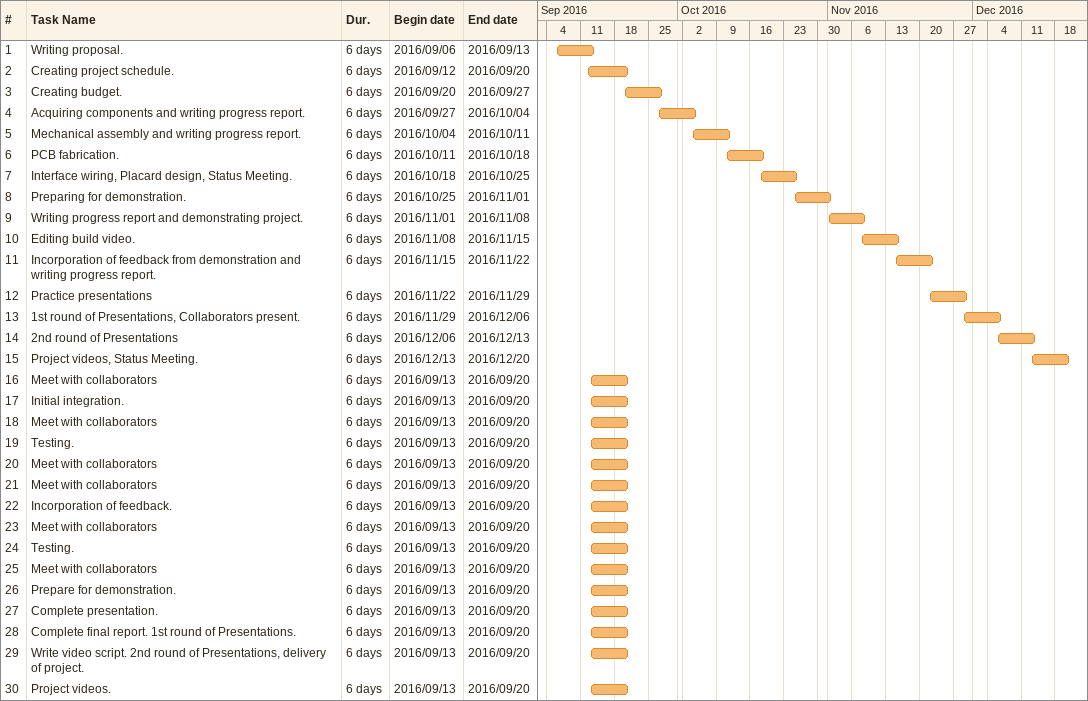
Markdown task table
| ID | Task | Duration | Start | Finish |
|---|---|---|---|---|
| 1 | Writing proposal. | 6d | 2016-09-06 | 2016-09-13 |
| 2 | Creating project schedule. | 6d | 2016-09-12 | 2016-09-20 |
| 3 | Creating budget. | 6d | 2016-09-20 | 2016-09-27 |
| 4 | Acquiring components and writing progress report. | 6d | 2016-09-27 | 2016-10-04 |
| 5 | Mechanical assembly and writing progress report. | 6d | 2016-10-04 | 2016-10-11 |
| 6 | PCB fabrication. | 6d | 2016-10-11 | 2016-10-18 |
| 7 | Interface wiring, Placard design, Status Meeting. | 6d | 2016-10-18 | 2016-10-25 |
| 8 | Preparing for demonstration. | 6d | 2016-10-25 | 2016-11-01 |
| 9 | Writing progress report and demonstrating project. | 6d | 2016-11-01 | 2016-11-08 |
| 10 | Editing build video. | 6d | 2016-11-08 | 2016-11-15 |
| 11 | Incorporation of feedback from demonstration and writing progress report. | 6d | 2016-11-15 | 2016-11-22 |
| 12 | Practice presentations | 6d | 2016-11-22 | 2016-11-29 |
| 13 | 1st round of Presentations, Collaborators present. | 6d | 2016-11-29 | 2016-12-06 |
| 14 | 2nd round of Presentations | 6d | 2016-12-06 | 2016-12-13 |
| 15 | Project videos, Status Meeting. | 6d | 2016-12-13 | 2016-12-20 |
| 16 | Meet with collaborators | 6d | 2016-09-13 | 2016-09-20 |
| 17 | Initial integration. | 6d | 2016-09-13 | 2016-09-20 |
| 18 | Meet with collaborators | 6d | 2016-09-13 | 2016-09-20 |
| 19 | Testing. | 6d | 2016-09-13 | 2016-09-20 |
| 20 | Meet with collaborators | 6d | 2016-09-13 | 2016-09-20 |
| 21 | Meet with collaborators | 6d | 2016-09-13 | 2016-09-20 |
| 22 | Incorporation of feedback. | 6d | 2016-09-13 | 2016-09-20 |
| 23 | Meet with collaborators | 6d | 2016-09-13 | 2016-09-20 |
| 24 | Testing. | 6d | 2016-09-13 | 2016-09-20 |
| 25 | Meet with collaborators | 6d | 2016-09-13 | 2016-09-20 |
| 26 | Prepare for demonstration. | 6d | 2016-09-13 | 2016-09-20 |
| 27 | Complete presentation. | 6d | 2016-09-13 | 2016-09-20 |
| 28 | Complete final report. 1st round of Presentations. | 6d | 2016-09-13 | 2016-09-20 |
| 29 | Write video script. 2nd round of Presentations, delivery of project. | 6d | 2016-09-13 | 2016-09-20 |
| 30 | Project videos. | 6d | 2016-09-13 | 2016-09-20 |
